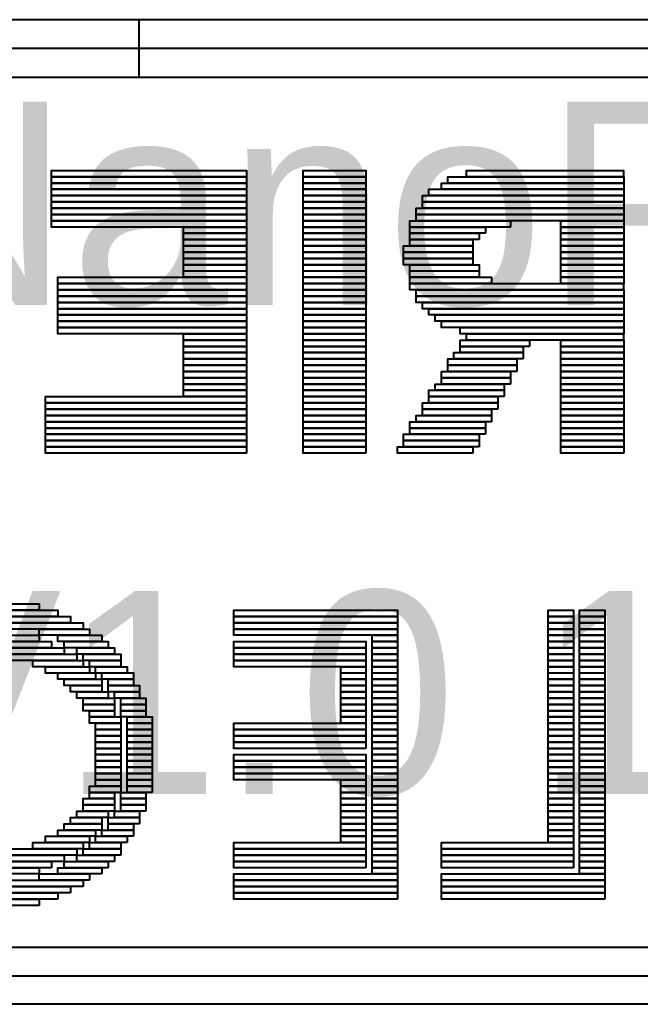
# Model space of a CAD drawing. Header units: millimetres. Extents: x -2.4 to 49.8, y -2.2 to 46.
# Drawn here: x 20.409 to 22.579, y 15.139 to 18.584 of the extents above; entities that cross this region are included whole.
import ezdxf

# ---------------------------------------------------------------- set-up
doc = ezdxf.new("R2010")
doc.units = ezdxf.units.MM
doc.header["$MEASUREMENT"] = 0
doc.layers.add('SILK-BOT', color=7, linetype='Continuous')
doc.layers.add('SILK-TOP', color=7, linetype='Continuous')

msp = doc.modelspace()

# ---------------------------------------------------------------- linework, layer by layer
at = {"layer": 'SILK-BOT'}
for p, q in [((27.8262, 18.5842), (13.8258, 18.5842)), ((20.826, 18.5842), (20.826, 18.3835)), ((27.8262, 18.4838), (13.8258, 18.4838)), ((13.8258, 18.3835), (27.8262, 18.3835)), ((18.828, 15.339), (32.128, 15.339)), ((18.828, 15.239), (32.128, 15.239)), ((32.128, 15.139), (18.828, 15.139))]:
    msp.add_line(p, q, dxfattribs=at)
for points in [[(21.202, 18.0345), (20.5207, 18.0345), (20.5207, 18.0565), (21.202, 18.0565), (21.202, 18.0345)], [(21.6197, 18.0345), (21.3999, 18.0345), (21.3999, 18.0565), (21.6197, 18.0565), (21.6197, 18.0345)], [(22.5207, 18.0345), (21.9712, 18.0345), (21.9712, 18.0565), (22.5207, 18.0565), (22.5207, 18.0345)], [(21.202, 18.0125), (20.5207, 18.0125), (20.5207, 18.0345), (21.202, 18.0345), (21.202, 18.0125)], [(21.6197, 18.0125), (21.3999, 18.0125), (21.3999, 18.0345), (21.6197, 18.0345), (21.6197, 18.0125)], [(22.5208, 18.0125), (21.9054, 18.0125), (21.9054, 18.0345), (22.5208, 18.0345), (22.5208, 18.0125)], [(21.202, 17.9906), (20.5207, 17.9906), (20.5207, 18.0126), (21.202, 18.0126), (21.202, 17.9906)], [(21.202, 17.9686), (20.5207, 17.9686), (20.5207, 17.9906), (21.202, 17.9906), (21.202, 17.9686)], [(21.6197, 17.9906), (21.3999, 17.9906), (21.3999, 18.0126), (21.6197, 18.0126), (21.6197, 17.9906)], [(21.6197, 17.9686), (21.3999, 17.9686), (21.3999, 17.9906), (21.6197, 17.9906), (21.6197, 17.9686)], [(22.5208, 17.9686), (21.8394, 17.9686), (21.8394, 17.9906), (22.5208, 17.9906), (22.5208, 17.9686)], [(22.5208, 17.9906), (21.8834, 17.9906), (21.8834, 18.0126), (22.5208, 18.0126), (22.5208, 17.9906)], [(21.202, 17.9466), (20.5207, 17.9466), (20.5207, 17.9686), (21.202, 17.9686), (21.202, 17.9466)], [(21.6197, 17.9466), (21.3999, 17.9466), (21.3999, 17.9686), (21.6197, 17.9686), (21.6197, 17.9466)], [(22.5208, 17.9466), (21.8176, 17.9466), (21.8176, 17.9686), (22.5208, 17.9686), (22.5208, 17.9466)], [(21.202, 17.9247), (20.5207, 17.9247), (20.5207, 17.9466), (21.202, 17.9466), (21.202, 17.9247)], [(21.202, 17.9026), (20.5207, 17.9026), (20.5207, 17.9247), (21.202, 17.9247), (21.202, 17.9026)], [(21.6197, 17.9247), (21.3999, 17.9247), (21.3999, 17.9466), (21.6197, 17.9466), (21.6197, 17.9247)], [(21.6197, 17.9026), (21.3999, 17.9026), (21.3999, 17.9247), (21.6197, 17.9247), (21.6197, 17.9026)], [(22.5208, 17.9026), (21.7955, 17.9026), (21.7955, 17.9247), (22.5208, 17.9247), (22.5208, 17.9026)], [(22.5208, 17.9247), (21.8176, 17.9247), (21.8176, 17.9466), (22.5208, 17.9466), (22.5208, 17.9247)], [(21.202, 17.8807), (20.5207, 17.8807), (20.5207, 17.9027), (21.202, 17.9027), (21.202, 17.8807)], [(21.202, 17.8587), (20.5207, 17.8587), (20.5207, 17.8807), (21.202, 17.8807), (21.202, 17.8587)], [(21.6197, 17.8807), (21.3999, 17.8807), (21.3999, 17.9027), (21.6197, 17.9027), (21.6197, 17.8807)], [(21.6197, 17.8587), (21.3999, 17.8587), (21.3999, 17.8807), (21.6197, 17.8807), (21.6197, 17.8587)], [(22.1252, 17.8587), (21.7735, 17.8587), (21.7735, 17.8807), (22.1252, 17.8807), (22.1252, 17.8587)], [(22.5208, 17.8807), (21.7955, 17.8807), (21.7955, 17.9027), (22.5208, 17.9027), (22.5208, 17.8807)], [(22.5208, 17.8587), (22.301, 17.8587), (22.301, 17.8807), (22.5208, 17.8807), (22.5208, 17.8587)], [(21.2021, 17.8367), (20.9823, 17.8367), (20.9823, 17.8587), (21.2021, 17.8587), (21.2021, 17.8367)], [(21.6197, 17.8367), (21.3999, 17.8367), (21.3999, 17.8587), (21.6197, 17.8587), (21.6197, 17.8367)], [(22.0371, 17.8367), (21.7734, 17.8367), (21.7734, 17.8587), (22.0371, 17.8587), (22.0371, 17.8367)], [(22.5208, 17.8367), (22.301, 17.8367), (22.301, 17.8587), (22.5208, 17.8587), (22.5208, 17.8367)], [(21.2021, 17.8147), (20.9823, 17.8147), (20.9823, 17.8367), (21.2021, 17.8367), (21.2021, 17.8147)], [(21.2021, 17.7929), (20.9823, 17.7929), (20.9823, 17.8148), (21.2021, 17.8148), (21.2021, 17.7929)], [(21.6197, 17.8147), (21.3999, 17.8147), (21.3999, 17.8367), (21.6197, 17.8367), (21.6197, 17.8147)], [(21.6197, 17.7929), (21.3999, 17.7929), (21.3999, 17.8148), (21.6197, 17.8148), (21.6197, 17.7929)], [(22.0153, 17.8147), (21.7735, 17.8147), (21.7735, 17.8367), (22.0153, 17.8367), (22.0153, 17.8147)], [(21.9933, 17.7929), (21.7735, 17.7929), (21.7735, 17.8148), (21.9933, 17.8148), (21.9933, 17.7929)], [(22.5208, 17.8147), (22.301, 17.8147), (22.301, 17.8367), (22.5208, 17.8367), (22.5208, 17.8147)], [(22.5208, 17.7929), (22.301, 17.7929), (22.301, 17.8148), (22.5208, 17.8148), (22.5208, 17.7929)], [(21.2021, 17.7708), (20.9823, 17.7708), (20.9823, 17.7929), (21.2021, 17.7929), (21.2021, 17.7708)], [(21.6197, 17.7708), (21.3999, 17.7708), (21.3999, 17.7929), (21.6197, 17.7929), (21.6197, 17.7708)], [(21.9933, 17.7708), (21.7515, 17.7708), (21.7515, 17.7929), (21.9933, 17.7929), (21.9933, 17.7708)], [(22.5208, 17.7708), (22.301, 17.7708), (22.301, 17.7929), (22.5208, 17.7929), (22.5208, 17.7708)], [(21.2021, 17.7488), (20.9823, 17.7488), (20.9823, 17.7708), (21.2021, 17.7708), (21.2021, 17.7488)], [(21.2021, 17.7268), (20.9823, 17.7268), (20.9823, 17.7488), (21.2021, 17.7488), (21.2021, 17.7268)], [(21.6197, 17.7488), (21.3999, 17.7488), (21.3999, 17.7708), (21.6197, 17.7708), (21.6197, 17.7488)], [(21.6197, 17.7268), (21.3999, 17.7268), (21.3999, 17.7488), (21.6197, 17.7488), (21.6197, 17.7268)], [(21.9933, 17.7488), (21.7515, 17.7488), (21.7515, 17.7708), (21.9933, 17.7708), (21.9933, 17.7488)], [(21.9933, 17.7268), (21.7515, 17.7268), (21.7515, 17.7488), (21.9933, 17.7488), (21.9933, 17.7268)], [(22.5208, 17.7488), (22.301, 17.7488), (22.301, 17.7708), (22.5208, 17.7708), (22.5208, 17.7488)], [(22.5208, 17.7268), (22.301, 17.7268), (22.301, 17.7488), (22.5208, 17.7488), (22.5208, 17.7268)], [(21.2021, 17.7048), (20.9823, 17.7048), (20.9823, 17.7268), (21.2021, 17.7268), (21.2021, 17.7048)], [(21.6197, 17.7048), (21.3999, 17.7048), (21.3999, 17.7268), (21.6197, 17.7268), (21.6197, 17.7048)], [(22.0153, 17.7048), (21.7735, 17.7048), (21.7735, 17.7268), (22.0153, 17.7268), (22.0153, 17.7048)], [(22.5208, 17.7048), (22.301, 17.7048), (22.301, 17.7268), (22.5208, 17.7268), (22.5208, 17.7048)], [(21.2021, 17.6609), (20.5427, 17.6609), (20.5427, 17.6829), (21.2021, 17.6829), (21.2021, 17.6609)], [(21.2021, 17.6829), (20.9823, 17.6829), (20.9823, 17.7049), (21.2021, 17.7049), (21.2021, 17.6829)], [(21.6197, 17.6829), (21.3999, 17.6829), (21.3999, 17.7049), (21.6197, 17.7049), (21.6197, 17.6829)], [(21.6197, 17.6609), (21.3999, 17.6609), (21.3999, 17.6829), (21.6197, 17.6829), (21.6197, 17.6609)], [(22.0592, 17.6609), (21.7734, 17.6609), (21.7734, 17.6829), (22.0592, 17.6829), (22.0592, 17.6609)], [(22.0153, 17.6829), (21.7735, 17.6829), (21.7735, 17.7049), (22.0153, 17.7049), (22.0153, 17.6829)], [(22.5208, 17.6829), (22.301, 17.6829), (22.301, 17.7049), (22.5208, 17.7049), (22.5208, 17.6829)], [(22.5208, 17.6609), (22.301, 17.6609), (22.301, 17.6829), (22.5208, 17.6829), (22.5208, 17.6609)], [(21.2021, 17.6389), (20.5427, 17.6389), (20.5427, 17.6609), (21.2021, 17.6609), (21.2021, 17.6389)], [(21.6197, 17.6389), (21.3999, 17.6389), (21.3999, 17.6609), (21.6197, 17.6609), (21.6197, 17.6389)], [(22.5207, 17.6389), (21.7735, 17.6389), (21.7735, 17.6609), (22.5207, 17.6609), (22.5207, 17.6389)], [(21.2021, 17.6169), (20.5427, 17.6169), (20.5427, 17.6389), (21.2021, 17.6389), (21.2021, 17.6169)], [(21.2021, 17.595), (20.5427, 17.595), (20.5427, 17.617), (21.2021, 17.617), (21.2021, 17.595)], [(21.6197, 17.6169), (21.3999, 17.6169), (21.3999, 17.6389), (21.6197, 17.6389), (21.6197, 17.6169)], [(21.6197, 17.595), (21.3999, 17.595), (21.3999, 17.617), (21.6197, 17.617), (21.6197, 17.595)], [(22.5208, 17.6169), (21.7955, 17.6169), (21.7955, 17.6389), (22.5208, 17.6389), (22.5208, 17.6169)], [(22.5208, 17.595), (21.7955, 17.595), (21.7955, 17.617), (22.5208, 17.617), (22.5208, 17.595)], [(21.2021, 17.573), (20.5427, 17.573), (20.5427, 17.595), (21.2021, 17.595), (21.2021, 17.573)], [(21.2021, 17.551), (20.5427, 17.551), (20.5427, 17.573), (21.2021, 17.573), (21.2021, 17.551)], [(21.6197, 17.573), (21.3999, 17.573), (21.3999, 17.595), (21.6197, 17.595), (21.6197, 17.573)], [(21.6197, 17.551), (21.3999, 17.551), (21.3999, 17.573), (21.6197, 17.573), (21.6197, 17.551)], [(22.5208, 17.573), (21.8176, 17.573), (21.8176, 17.595), (22.5208, 17.595), (22.5208, 17.573)], [(22.5208, 17.551), (21.8394, 17.551), (21.8394, 17.573), (22.5208, 17.573), (22.5208, 17.551)], [(21.2021, 17.529), (20.5427, 17.529), (20.5427, 17.551), (21.2021, 17.551), (21.2021, 17.529)], [(21.6197, 17.529), (21.3999, 17.529), (21.3999, 17.551), (21.6197, 17.551), (21.6197, 17.529)], [(22.5208, 17.529), (21.8614, 17.529), (21.8614, 17.551), (22.5208, 17.551), (22.5208, 17.529)], [(21.2021, 17.5071), (20.5427, 17.5071), (20.5427, 17.529), (21.2021, 17.529), (21.2021, 17.5071)], [(21.2021, 17.4851), (20.5427, 17.4851), (20.5427, 17.5072), (21.2021, 17.5072), (21.2021, 17.4851)], [(21.6197, 17.5071), (21.3999, 17.5071), (21.3999, 17.529), (21.6197, 17.529), (21.6197, 17.5071)], [(21.6197, 17.4851), (21.3999, 17.4851), (21.3999, 17.5072), (21.6197, 17.5072), (21.6197, 17.4851)], [(22.5208, 17.5071), (21.8834, 17.5071), (21.8834, 17.529), (22.5208, 17.529), (22.5208, 17.5071)], [(22.5208, 17.4851), (21.9494, 17.4851), (21.9494, 17.5072), (22.5208, 17.5072), (22.5208, 17.4851)], [(21.2021, 17.4631), (20.9823, 17.4631), (20.9823, 17.4851), (21.2021, 17.4851), (21.2021, 17.4631)], [(21.6197, 17.4631), (21.3999, 17.4631), (21.3999, 17.4851), (21.6197, 17.4851), (21.6197, 17.4631)], [(22.5207, 17.4631), (21.9712, 17.4631), (21.9712, 17.4851), (22.5207, 17.4851), (22.5207, 17.4631)], [(21.2021, 17.4411), (20.9823, 17.4411), (20.9823, 17.4631), (21.2021, 17.4631), (21.2021, 17.4411)], [(21.2021, 17.4191), (20.9823, 17.4191), (20.9823, 17.4411), (21.2021, 17.4411), (21.2021, 17.4191)], [(21.6197, 17.4411), (21.3999, 17.4411), (21.3999, 17.4631), (21.6197, 17.4631), (21.6197, 17.4411)], [(21.6197, 17.4191), (21.3999, 17.4191), (21.3999, 17.4411), (21.6197, 17.4411), (21.6197, 17.4191)], [(22.1911, 17.4411), (21.9493, 17.4411), (21.9493, 17.4631), (22.1911, 17.4631), (22.1911, 17.4411)], [(22.1691, 17.4191), (21.9493, 17.4191), (21.9493, 17.4411), (22.1691, 17.4411), (22.1691, 17.4191)], [(22.5208, 17.4411), (22.301, 17.4411), (22.301, 17.4631), (22.5208, 17.4631), (22.5208, 17.4411)], [(22.5208, 17.4191), (22.301, 17.4191), (22.301, 17.4411), (22.5208, 17.4411), (22.5208, 17.4191)], [(21.2021, 17.3971), (20.9823, 17.3971), (20.9823, 17.4191), (21.2021, 17.4191), (21.2021, 17.3971)], [(21.6197, 17.3971), (21.3999, 17.3971), (21.3999, 17.4191), (21.6197, 17.4191), (21.6197, 17.3971)], [(22.169, 17.3971), (21.9274, 17.3971), (21.9274, 17.4191), (22.169, 17.4191), (22.169, 17.3971)], [(22.5208, 17.3971), (22.301, 17.3971), (22.301, 17.4191), (22.5208, 17.4191), (22.5208, 17.3971)], [(21.2021, 17.3753), (20.9823, 17.3753), (20.9823, 17.3972), (21.2021, 17.3972), (21.2021, 17.3753)], [(21.2021, 17.3532), (20.9823, 17.3532), (20.9823, 17.3753), (21.2021, 17.3753), (21.2021, 17.3532)], [(21.6197, 17.3753), (21.3999, 17.3753), (21.3999, 17.3972), (21.6197, 17.3972), (21.6197, 17.3753)], [(21.6197, 17.3532), (21.3999, 17.3532), (21.3999, 17.3753), (21.6197, 17.3753), (21.6197, 17.3532)], [(22.1472, 17.3753), (21.9054, 17.3753), (21.9054, 17.3972), (22.1472, 17.3972), (22.1472, 17.3753)], [(22.1472, 17.3532), (21.9054, 17.3532), (21.9054, 17.3753), (22.1472, 17.3753), (22.1472, 17.3532)], [(22.5208, 17.3753), (22.301, 17.3753), (22.301, 17.3972), (22.5208, 17.3972), (22.5208, 17.3753)], [(22.5208, 17.3532), (22.301, 17.3532), (22.301, 17.3753), (22.5208, 17.3753), (22.5208, 17.3532)], [(21.2021, 17.3312), (20.9823, 17.3312), (20.9823, 17.3532), (21.2021, 17.3532), (21.2021, 17.3312)], [(21.2021, 17.3092), (20.9823, 17.3092), (20.9823, 17.3312), (21.2021, 17.3312), (21.2021, 17.3092)], [(21.6197, 17.3312), (21.3999, 17.3312), (21.3999, 17.3532), (21.6197, 17.3532), (21.6197, 17.3312)], [(21.6197, 17.3092), (21.3999, 17.3092), (21.3999, 17.3312), (21.6197, 17.3312), (21.6197, 17.3092)], [(22.1252, 17.3312), (21.8834, 17.3312), (21.8834, 17.3532), (22.1252, 17.3532), (22.1252, 17.3312)], [(22.1252, 17.3092), (21.8834, 17.3092), (21.8834, 17.3312), (22.1252, 17.3312), (22.1252, 17.3092)], [(22.5208, 17.3312), (22.301, 17.3312), (22.301, 17.3532), (22.5208, 17.3532), (22.5208, 17.3312)], [(22.5208, 17.3092), (22.301, 17.3092), (22.301, 17.3312), (22.5208, 17.3312), (22.5208, 17.3092)], [(21.2021, 17.2873), (20.9823, 17.2873), (20.9823, 17.3093), (21.2021, 17.3093), (21.2021, 17.2873)], [(21.6197, 17.2873), (21.3999, 17.2873), (21.3999, 17.3093), (21.6197, 17.3093), (21.6197, 17.2873)], [(22.1032, 17.2873), (21.8614, 17.2873), (21.8614, 17.3093), (22.1032, 17.3093), (22.1032, 17.2873)], [(22.5208, 17.2873), (22.301, 17.2873), (22.301, 17.3093), (22.5208, 17.3093), (22.5208, 17.2873)], [(21.202, 17.2433), (20.4987, 17.2433), (20.4987, 17.2653), (21.202, 17.2653), (21.202, 17.2433)], [(21.2021, 17.2653), (20.9823, 17.2653), (20.9823, 17.2873), (21.2021, 17.2873), (21.2021, 17.2653)], [(21.6197, 17.2653), (21.3999, 17.2653), (21.3999, 17.2873), (21.6197, 17.2873), (21.6197, 17.2653)], [(21.6197, 17.2433), (21.3999, 17.2433), (21.3999, 17.2653), (21.6197, 17.2653), (21.6197, 17.2433)], [(22.1032, 17.2653), (21.8394, 17.2653), (21.8394, 17.2873), (22.1032, 17.2873), (22.1032, 17.2653)], [(22.0812, 17.2433), (21.8394, 17.2433), (21.8394, 17.2653), (22.0812, 17.2653), (22.0812, 17.2433)], [(22.5208, 17.2653), (22.301, 17.2653), (22.301, 17.2873), (22.5208, 17.2873), (22.5208, 17.2653)], [(22.5208, 17.2433), (22.301, 17.2433), (22.301, 17.2653), (22.5208, 17.2653), (22.5208, 17.2433)], [(21.202, 17.2214), (20.4987, 17.2214), (20.4987, 17.2433), (21.202, 17.2433), (21.202, 17.2214)], [(21.6197, 17.2214), (21.3999, 17.2214), (21.3999, 17.2433), (21.6197, 17.2433), (21.6197, 17.2214)], [(22.0812, 17.2214), (21.8174, 17.2214), (21.8174, 17.2433), (22.0812, 17.2433), (22.0812, 17.2214)], [(22.5208, 17.2214), (22.301, 17.2214), (22.301, 17.2433), (22.5208, 17.2433), (22.5208, 17.2214)], [(21.202, 17.1993), (20.4987, 17.1993), (20.4987, 17.2214), (21.202, 17.2214), (21.202, 17.1993)], [(21.202, 17.1774), (20.4987, 17.1774), (20.4987, 17.1994), (21.202, 17.1994), (21.202, 17.1774)], [(21.6197, 17.1993), (21.3999, 17.1993), (21.3999, 17.2214), (21.6197, 17.2214), (21.6197, 17.1993)], [(21.6197, 17.1774), (21.3999, 17.1774), (21.3999, 17.1994), (21.6197, 17.1994), (21.6197, 17.1774)], [(22.0592, 17.1774), (21.7954, 17.1774), (21.7954, 17.1994), (22.0592, 17.1994), (22.0592, 17.1774)], [(22.0592, 17.1993), (21.8174, 17.1993), (21.8174, 17.2214), (22.0592, 17.2214), (22.0592, 17.1993)], [(22.5208, 17.1993), (22.301, 17.1993), (22.301, 17.2214), (22.5208, 17.2214), (22.5208, 17.1993)], [(22.5208, 17.1774), (22.301, 17.1774), (22.301, 17.1994), (22.5208, 17.1994), (22.5208, 17.1774)], [(21.202, 17.1554), (20.4987, 17.1554), (20.4987, 17.1774), (21.202, 17.1774), (21.202, 17.1554)], [(21.6197, 17.1554), (21.3999, 17.1554), (21.3999, 17.1774), (21.6197, 17.1774), (21.6197, 17.1554)], [(22.0371, 17.1554), (21.7734, 17.1554), (21.7734, 17.1774), (22.0371, 17.1774), (22.0371, 17.1554)], [(22.5208, 17.1554), (22.301, 17.1554), (22.301, 17.1774), (22.5208, 17.1774), (22.5208, 17.1554)], [(21.202, 17.1334), (20.4987, 17.1334), (20.4987, 17.1554), (21.202, 17.1554), (21.202, 17.1334)], [(21.202, 17.1114), (20.4987, 17.1114), (20.4987, 17.1334), (21.202, 17.1334), (21.202, 17.1114)], [(21.6197, 17.1334), (21.3999, 17.1334), (21.3999, 17.1554), (21.6197, 17.1554), (21.6197, 17.1334)], [(21.6197, 17.1114), (21.3999, 17.1114), (21.3999, 17.1334), (21.6197, 17.1334), (21.6197, 17.1114)], [(22.0153, 17.1114), (21.7515, 17.1114), (21.7515, 17.1334), (22.0153, 17.1334), (22.0153, 17.1114)], [(22.0371, 17.1334), (21.7734, 17.1334), (21.7734, 17.1554), (22.0371, 17.1554), (22.0371, 17.1334)], [(22.5208, 17.1334), (22.301, 17.1334), (22.301, 17.1554), (22.5208, 17.1554), (22.5208, 17.1334)], [(22.5208, 17.1114), (22.301, 17.1114), (22.301, 17.1334), (22.5208, 17.1334), (22.5208, 17.1114)], [(21.202, 17.0894), (20.4987, 17.0894), (20.4987, 17.1114), (21.202, 17.1114), (21.202, 17.0894)], [(21.202, 17.0675), (20.4987, 17.0675), (20.4987, 17.0896), (21.202, 17.0896), (21.202, 17.0675)], [(21.6197, 17.0894), (21.3999, 17.0894), (21.3999, 17.1114), (21.6197, 17.1114), (21.6197, 17.0894)], [(21.6197, 17.0675), (21.3999, 17.0675), (21.3999, 17.0896), (21.6197, 17.0896), (21.6197, 17.0675)], [(21.9932, 17.0675), (21.7296, 17.0675), (21.7296, 17.0896), (21.9932, 17.0896), (21.9932, 17.0675)], [(22.0153, 17.0894), (21.7515, 17.0894), (21.7515, 17.1114), (22.0153, 17.1114), (22.0153, 17.0894)], [(22.5208, 17.0894), (22.301, 17.0894), (22.301, 17.1114), (22.5208, 17.1114), (22.5208, 17.0894)], [(22.5208, 17.0675), (22.301, 17.0675), (22.301, 17.0896), (22.5208, 17.0896), (22.5208, 17.0675)], [(20.4768, 16.5181), (20.2131, 16.5181), (20.2131, 16.54), (20.4768, 16.54), (20.4768, 16.5181)], [(20.5427, 16.496), (20.1471, 16.496), (20.1471, 16.5181), (20.5427, 16.5181), (20.5427, 16.496)], [(21.7296, 16.496), (21.1581, 16.496), (21.1581, 16.5181), (21.7296, 16.5181), (21.7296, 16.496)], [(22.3448, 16.496), (22.257, 16.496), (22.257, 16.5181), (22.3448, 16.5181), (22.3448, 16.496)], [(22.4548, 16.496), (22.3668, 16.496), (22.3668, 16.5181), (22.4548, 16.5181), (22.4548, 16.496)], [(20.6306, 16.4521), (20.0592, 16.4521), (20.0592, 16.4741), (20.6306, 16.4741), (20.6306, 16.4521)], [(20.5866, 16.4741), (20.1032, 16.4741), (20.1032, 16.4961), (20.5866, 16.4961), (20.5866, 16.4741)], [(21.7296, 16.4741), (21.1581, 16.4741), (21.1581, 16.4961), (21.7296, 16.4961), (21.7296, 16.4741)], [(21.7296, 16.4521), (21.1581, 16.4521), (21.1581, 16.4741), (21.7296, 16.4741), (21.7296, 16.4521)], [(22.3448, 16.4741), (22.257, 16.4741), (22.257, 16.4961), (22.3448, 16.4961), (22.3448, 16.4741)], [(22.3448, 16.4521), (22.257, 16.4521), (22.257, 16.4741), (22.3448, 16.4741), (22.3448, 16.4521)], [(22.4548, 16.4741), (22.3668, 16.4741), (22.3668, 16.4961), (22.4548, 16.4961), (22.4548, 16.4741)], [(22.4548, 16.4521), (22.3668, 16.4521), (22.3668, 16.4741), (22.4548, 16.4741), (22.4548, 16.4521)], [(20.6526, 16.4301), (20.4768, 16.4301), (20.4768, 16.4521), (20.6526, 16.4521), (20.6526, 16.4301)], [(21.7296, 16.4301), (21.1581, 16.4301), (21.1581, 16.4521), (21.7296, 16.4521), (21.7296, 16.4301)], [(22.3448, 16.4301), (22.257, 16.4301), (22.257, 16.4521), (22.3448, 16.4521), (22.3448, 16.4301)], [(22.4548, 16.4301), (22.3668, 16.4301), (22.3668, 16.4521), (22.4548, 16.4521), (22.4548, 16.4301)], [(20.5207, 16.3863), (20.169, 16.3863), (20.169, 16.4082), (20.5207, 16.4082), (20.5207, 16.3863)], [(20.4769, 16.4081), (20.2352, 16.4081), (20.2352, 16.4301), (20.4769, 16.4301), (20.4769, 16.4081)], [(20.6966, 16.4081), (20.5428, 16.4081), (20.5428, 16.4301), (20.6966, 16.4301), (20.6966, 16.4081)], [(20.7186, 16.3863), (20.5646, 16.3863), (20.5646, 16.4082), (20.7186, 16.4082), (20.7186, 16.3863)], [(21.6197, 16.3863), (21.1581, 16.3863), (21.1581, 16.4082), (21.6197, 16.4082), (21.6197, 16.3863)], [(21.7296, 16.4081), (21.6416, 16.4081), (21.6416, 16.4301), (21.7296, 16.4301), (21.7296, 16.4081)], [(21.7296, 16.3863), (21.6416, 16.3863), (21.6416, 16.4082), (21.7296, 16.4082), (21.7296, 16.3863)], [(22.3448, 16.4081), (22.257, 16.4081), (22.257, 16.4301), (22.3448, 16.4301), (22.3448, 16.4081)], [(22.3448, 16.3863), (22.257, 16.3863), (22.257, 16.4082), (22.3448, 16.4082), (22.3448, 16.3863)], [(22.4548, 16.4081), (22.3668, 16.4081), (22.3668, 16.4301), (22.4548, 16.4301), (22.4548, 16.4081)], [(22.4548, 16.3863), (22.3668, 16.3863), (22.3668, 16.4082), (22.4548, 16.4082), (22.4548, 16.3863)], [(20.5646, 16.3642), (20.1252, 16.3642), (20.1252, 16.3863), (20.5646, 16.3863), (20.5646, 16.3642)], [(20.7405, 16.3642), (20.6087, 16.3642), (20.6087, 16.3863), (20.7405, 16.3863), (20.7405, 16.3642)], [(21.6197, 16.3642), (21.1581, 16.3642), (21.1581, 16.3863), (21.6197, 16.3863), (21.6197, 16.3642)], [(21.7296, 16.3642), (21.6416, 16.3642), (21.6416, 16.3863), (21.7296, 16.3863), (21.7296, 16.3642)], [(22.3448, 16.3642), (22.257, 16.3642), (22.257, 16.3863), (22.3448, 16.3863), (22.3448, 16.3642)], [(22.4548, 16.3642), (22.3668, 16.3642), (22.3668, 16.3863), (22.4548, 16.3863), (22.4548, 16.3642)], [(20.6088, 16.3422), (20.1032, 16.3422), (20.1032, 16.3642), (20.6088, 16.3642), (20.6088, 16.3422)], [(20.6306, 16.3202), (20.4547, 16.3202), (20.4547, 16.3422), (20.6306, 16.3422), (20.6306, 16.3202)], [(20.7625, 16.3422), (20.6307, 16.3422), (20.6307, 16.3642), (20.7625, 16.3642), (20.7625, 16.3422)], [(20.7624, 16.3202), (20.6526, 16.3202), (20.6526, 16.3422), (20.7624, 16.3422), (20.7624, 16.3202)], [(21.6197, 16.3422), (21.1581, 16.3422), (21.1581, 16.3642), (21.6197, 16.3642), (21.6197, 16.3422)], [(21.6197, 16.3202), (21.1581, 16.3202), (21.1581, 16.3422), (21.6197, 16.3422), (21.6197, 16.3202)], [(21.7296, 16.3422), (21.6416, 16.3422), (21.6416, 16.3642), (21.7296, 16.3642), (21.7296, 16.3422)], [(21.7296, 16.3202), (21.6416, 16.3202), (21.6416, 16.3422), (21.7296, 16.3422), (21.7296, 16.3202)], [(22.3448, 16.3422), (22.257, 16.3422), (22.257, 16.3642), (22.3448, 16.3642), (22.3448, 16.3422)], [(22.3448, 16.3202), (22.257, 16.3202), (22.257, 16.3422), (22.3448, 16.3422), (22.3448, 16.3202)], [(22.4548, 16.3422), (22.3668, 16.3422), (22.3668, 16.3642), (22.4548, 16.3642), (22.4548, 16.3422)], [(22.4548, 16.3202), (22.3668, 16.3202), (22.3668, 16.3422), (22.4548, 16.3422), (22.4548, 16.3202)], [(20.6526, 16.2982), (20.4988, 16.2982), (20.4988, 16.3202), (20.6526, 16.3202), (20.6526, 16.2982)], [(20.6746, 16.2763), (20.5426, 16.2763), (20.5426, 16.2983), (20.6746, 16.2983), (20.6746, 16.2763)], [(20.7845, 16.2982), (20.6746, 16.2982), (20.6746, 16.3202), (20.7845, 16.3202), (20.7845, 16.2982)], [(20.8064, 16.2763), (20.6966, 16.2763), (20.6966, 16.2983), (20.8064, 16.2983), (20.8064, 16.2763)], [(21.6196, 16.2982), (21.5318, 16.2982), (21.5318, 16.3202), (21.6196, 16.3202), (21.6196, 16.2982)], [(21.6196, 16.2763), (21.5318, 16.2763), (21.5318, 16.2983), (21.6196, 16.2983), (21.6196, 16.2763)], [(21.7296, 16.2982), (21.6416, 16.2982), (21.6416, 16.3202), (21.7296, 16.3202), (21.7296, 16.2982)], [(21.7296, 16.2763), (21.6416, 16.2763), (21.6416, 16.2983), (21.7296, 16.2983), (21.7296, 16.2763)], [(22.3448, 16.2982), (22.257, 16.2982), (22.257, 16.3202), (22.3448, 16.3202), (22.3448, 16.2982)], [(22.3448, 16.2763), (22.257, 16.2763), (22.257, 16.2983), (22.3448, 16.2983), (22.3448, 16.2763)], [(22.4548, 16.2982), (22.3668, 16.2982), (22.3668, 16.3202), (22.4548, 16.3202), (22.4548, 16.2982)], [(22.4548, 16.2763), (22.3668, 16.2763), (22.3668, 16.2983), (22.4548, 16.2983), (22.4548, 16.2763)], [(20.6966, 16.2543), (20.5646, 16.2543), (20.5646, 16.2763), (20.6966, 16.2763), (20.6966, 16.2543)], [(20.8066, 16.2543), (20.7186, 16.2543), (20.7186, 16.2763), (20.8066, 16.2763), (20.8066, 16.2543)], [(21.6196, 16.2543), (21.5318, 16.2543), (21.5318, 16.2763), (21.6196, 16.2763), (21.6196, 16.2543)], [(21.7296, 16.2543), (21.6416, 16.2543), (21.6416, 16.2763), (21.7296, 16.2763), (21.7296, 16.2543)], [(22.3448, 16.2543), (22.257, 16.2543), (22.257, 16.2763), (22.3448, 16.2763), (22.3448, 16.2543)], [(22.4548, 16.2543), (22.3668, 16.2543), (22.3668, 16.2763), (22.4548, 16.2763), (22.4548, 16.2543)], [(20.6966, 16.2324), (20.5867, 16.2324), (20.5867, 16.2543), (20.6966, 16.2543), (20.6966, 16.2324)], [(20.7185, 16.2103), (20.6086, 16.2103), (20.6086, 16.2324), (20.7185, 16.2324), (20.7185, 16.2103)], [(20.8284, 16.2324), (20.7186, 16.2324), (20.7186, 16.2543), (20.8284, 16.2543), (20.8284, 16.2324)], [(20.8285, 16.2103), (20.7405, 16.2103), (20.7405, 16.2324), (20.8285, 16.2324), (20.8285, 16.2103)], [(21.6196, 16.2324), (21.5318, 16.2324), (21.5318, 16.2543), (21.6196, 16.2543), (21.6196, 16.2324)], [(21.6196, 16.2103), (21.5318, 16.2103), (21.5318, 16.2324), (21.6196, 16.2324), (21.6196, 16.2103)], [(21.7296, 16.2324), (21.6416, 16.2324), (21.6416, 16.2543), (21.7296, 16.2543), (21.7296, 16.2324)], [(21.7296, 16.2103), (21.6416, 16.2103), (21.6416, 16.2324), (21.7296, 16.2324), (21.7296, 16.2103)], [(22.3448, 16.2324), (22.257, 16.2324), (22.257, 16.2543), (22.3448, 16.2543), (22.3448, 16.2324)], [(22.3448, 16.2103), (22.257, 16.2103), (22.257, 16.2324), (22.3448, 16.2324), (22.3448, 16.2103)], [(22.4548, 16.2324), (22.3668, 16.2324), (22.3668, 16.2543), (22.4548, 16.2543), (22.4548, 16.2324)], [(22.4548, 16.2103), (22.3668, 16.2103), (22.3668, 16.2324), (22.4548, 16.2324), (22.4548, 16.2103)], [(20.7405, 16.1884), (20.6307, 16.1884), (20.6307, 16.2104), (20.7405, 16.2104), (20.7405, 16.1884)], [(20.8504, 16.1884), (20.7624, 16.1884), (20.7624, 16.2104), (20.8504, 16.2104), (20.8504, 16.1884)], [(21.6196, 16.1884), (21.5318, 16.1884), (21.5318, 16.2104), (21.6196, 16.2104), (21.6196, 16.1884)], [(21.7296, 16.1884), (21.6416, 16.1884), (21.6416, 16.2104), (21.7296, 16.2104), (21.7296, 16.1884)], [(22.3448, 16.1884), (22.257, 16.1884), (22.257, 16.2104), (22.3448, 16.2104), (22.3448, 16.1884)], [(22.4548, 16.1884), (22.3668, 16.1884), (22.3668, 16.2104), (22.4548, 16.2104), (22.4548, 16.1884)], [(20.7405, 16.1664), (20.6307, 16.1664), (20.6307, 16.1884), (20.7405, 16.1884), (20.7405, 16.1664)], [(20.7404, 16.1444), (20.6526, 16.1444), (20.6526, 16.1664), (20.7404, 16.1664), (20.7404, 16.1444)], [(20.8504, 16.1664), (20.7624, 16.1664), (20.7624, 16.1884), (20.8504, 16.1884), (20.8504, 16.1664)], [(20.8504, 16.1444), (20.7624, 16.1444), (20.7624, 16.1664), (20.8504, 16.1664), (20.8504, 16.1444)], [(21.6196, 16.1664), (21.5318, 16.1664), (21.5318, 16.1884), (21.6196, 16.1884), (21.6196, 16.1664)], [(21.6196, 16.1444), (21.5318, 16.1444), (21.5318, 16.1664), (21.6196, 16.1664), (21.6196, 16.1444)], [(21.7296, 16.1664), (21.6416, 16.1664), (21.6416, 16.1884), (21.7296, 16.1884), (21.7296, 16.1664)], [(21.7296, 16.1444), (21.6416, 16.1444), (21.6416, 16.1664), (21.7296, 16.1664), (21.7296, 16.1444)], [(22.3448, 16.1664), (22.257, 16.1664), (22.257, 16.1884), (22.3448, 16.1884), (22.3448, 16.1664)], [(22.3448, 16.1444), (22.257, 16.1444), (22.257, 16.1664), (22.3448, 16.1664), (22.3448, 16.1444)], [(22.4548, 16.1664), (22.3668, 16.1664), (22.3668, 16.1884), (22.4548, 16.1884), (22.4548, 16.1664)], [(22.4548, 16.1444), (22.3668, 16.1444), (22.3668, 16.1664), (22.4548, 16.1664), (22.4548, 16.1444)], [(20.7624, 16.1224), (20.6526, 16.1224), (20.6526, 16.1444), (20.7624, 16.1444), (20.7624, 16.1224)], [(20.8724, 16.1224), (20.7846, 16.1224), (20.7846, 16.1444), (20.8724, 16.1444), (20.8724, 16.1224)], [(21.6196, 16.1224), (21.5318, 16.1224), (21.5318, 16.1444), (21.6196, 16.1444), (21.6196, 16.1224)], [(21.7296, 16.1224), (21.6416, 16.1224), (21.6416, 16.1444), (21.7296, 16.1444), (21.7296, 16.1224)], [(22.3448, 16.1224), (22.257, 16.1224), (22.257, 16.1444), (22.3448, 16.1444), (22.3448, 16.1224)], [(22.4548, 16.1224), (22.3668, 16.1224), (22.3668, 16.1444), (22.4548, 16.1444), (22.4548, 16.1224)], [(20.7624, 16.1004), (20.6746, 16.1004), (20.6746, 16.1224), (20.7624, 16.1224), (20.7624, 16.1004)], [(20.7624, 16.0785), (20.6746, 16.0785), (20.6746, 16.1006), (20.7624, 16.1006), (20.7624, 16.0785)], [(20.8724, 16.1004), (20.7846, 16.1004), (20.7846, 16.1224), (20.8724, 16.1224), (20.8724, 16.1004)], [(20.8724, 16.0785), (20.7846, 16.0785), (20.7846, 16.1006), (20.8724, 16.1006), (20.8724, 16.0785)], [(21.6197, 16.1004), (21.1581, 16.1004), (21.1581, 16.1224), (21.6197, 16.1224), (21.6197, 16.1004)], [(21.6197, 16.0785), (21.1581, 16.0785), (21.1581, 16.1006), (21.6197, 16.1006), (21.6197, 16.0785)], [(21.7296, 16.1004), (21.6416, 16.1004), (21.6416, 16.1224), (21.7296, 16.1224), (21.7296, 16.1004)], [(21.7296, 16.0785), (21.6416, 16.0785), (21.6416, 16.1006), (21.7296, 16.1006), (21.7296, 16.0785)], [(22.3448, 16.1004), (22.257, 16.1004), (22.257, 16.1224), (22.3448, 16.1224), (22.3448, 16.1004)], [(22.3448, 16.0785), (22.257, 16.0785), (22.257, 16.1006), (22.3448, 16.1006), (22.3448, 16.0785)], [(22.4548, 16.1004), (22.3668, 16.1004), (22.3668, 16.1224), (22.4548, 16.1224), (22.4548, 16.1004)], [(22.4548, 16.0785), (22.3668, 16.0785), (22.3668, 16.1006), (22.4548, 16.1006), (22.4548, 16.0785)], [(20.7624, 16.0565), (20.6746, 16.0565), (20.6746, 16.0785), (20.7624, 16.0785), (20.7624, 16.0565)], [(20.7624, 16.0345), (20.6746, 16.0345), (20.6746, 16.0565), (20.7624, 16.0565), (20.7624, 16.0345)], [(20.8724, 16.0565), (20.7846, 16.0565), (20.7846, 16.0785), (20.8724, 16.0785), (20.8724, 16.0565)], [(20.8724, 16.0345), (20.7846, 16.0345), (20.7846, 16.0565), (20.8724, 16.0565), (20.8724, 16.0345)], [(21.6197, 16.0565), (21.1581, 16.0565), (21.1581, 16.0785), (21.6197, 16.0785), (21.6197, 16.0565)], [(21.6197, 16.0345), (21.1581, 16.0345), (21.1581, 16.0565), (21.6197, 16.0565), (21.6197, 16.0345)], [(21.7296, 16.0565), (21.6416, 16.0565), (21.6416, 16.0785), (21.7296, 16.0785), (21.7296, 16.0565)], [(21.7296, 16.0345), (21.6416, 16.0345), (21.6416, 16.0565), (21.7296, 16.0565), (21.7296, 16.0345)], [(22.3448, 16.0565), (22.257, 16.0565), (22.257, 16.0785), (22.3448, 16.0785), (22.3448, 16.0565)], [(22.3448, 16.0345), (22.257, 16.0345), (22.257, 16.0565), (22.3448, 16.0565), (22.3448, 16.0345)], [(22.4548, 16.0565), (22.3668, 16.0565), (22.3668, 16.0785), (22.4548, 16.0785), (22.4548, 16.0565)], [(22.4548, 16.0345), (22.3668, 16.0345), (22.3668, 16.0565), (22.4548, 16.0565), (22.4548, 16.0345)], [(20.7624, 16.0125), (20.6746, 16.0125), (20.6746, 16.0345), (20.7624, 16.0345), (20.7624, 16.0125)], [(20.8724, 16.0125), (20.7846, 16.0125), (20.7846, 16.0345), (20.8724, 16.0345), (20.8724, 16.0125)], [(21.7296, 16.0125), (21.6416, 16.0125), (21.6416, 16.0345), (21.7296, 16.0345), (21.7296, 16.0125)], [(22.3448, 16.0125), (22.257, 16.0125), (22.257, 16.0345), (22.3448, 16.0345), (22.3448, 16.0125)], [(22.4548, 16.0125), (22.3668, 16.0125), (22.3668, 16.0345), (22.4548, 16.0345), (22.4548, 16.0125)], [(20.7624, 15.9905), (20.6746, 15.9905), (20.6746, 16.0125), (20.7624, 16.0125), (20.7624, 15.9905)], [(20.7624, 15.9687), (20.6746, 15.9687), (20.6746, 15.9906), (20.7624, 15.9906), (20.7624, 15.9687)], [(20.8724, 15.9905), (20.7846, 15.9905), (20.7846, 16.0125), (20.8724, 16.0125), (20.8724, 15.9905)], [(20.8724, 15.9687), (20.7846, 15.9687), (20.7846, 15.9906), (20.8724, 15.9906), (20.8724, 15.9687)], [(21.6197, 15.9905), (21.1581, 15.9905), (21.1581, 16.0125), (21.6197, 16.0125), (21.6197, 15.9905)], [(21.6197, 15.9687), (21.1581, 15.9687), (21.1581, 15.9906), (21.6197, 15.9906), (21.6197, 15.9687)], [(21.7296, 15.9905), (21.6416, 15.9905), (21.6416, 16.0125), (21.7296, 16.0125), (21.7296, 15.9905)], [(21.7296, 15.9687), (21.6416, 15.9687), (21.6416, 15.9906), (21.7296, 15.9906), (21.7296, 15.9687)], [(22.3448, 15.9905), (22.257, 15.9905), (22.257, 16.0125), (22.3448, 16.0125), (22.3448, 15.9905)], [(22.3448, 15.9687), (22.257, 15.9687), (22.257, 15.9906), (22.3448, 15.9906), (22.3448, 15.9687)], [(22.4548, 15.9905), (22.3668, 15.9905), (22.3668, 16.0125), (22.4548, 16.0125), (22.4548, 15.9905)], [(22.4548, 15.9687), (22.3668, 15.9687), (22.3668, 15.9906), (22.4548, 15.9906), (22.4548, 15.9687)], [(20.7624, 15.9467), (20.6746, 15.9467), (20.6746, 15.9687), (20.7624, 15.9687), (20.7624, 15.9467)], [(20.8724, 15.9467), (20.7846, 15.9467), (20.7846, 15.9687), (20.8724, 15.9687), (20.8724, 15.9467)], [(21.6197, 15.9467), (21.1581, 15.9467), (21.1581, 15.9687), (21.6197, 15.9687), (21.6197, 15.9467)], [(21.7296, 15.9467), (21.6416, 15.9467), (21.6416, 15.9687), (21.7296, 15.9687), (21.7296, 15.9467)], [(22.3448, 15.9467), (22.257, 15.9467), (22.257, 15.9687), (22.3448, 15.9687), (22.3448, 15.9467)], [(22.4548, 15.9467), (22.3668, 15.9467), (22.3668, 15.9687), (22.4548, 15.9687), (22.4548, 15.9467)], [(20.7624, 15.9246), (20.6746, 15.9246), (20.6746, 15.9467), (20.7624, 15.9467), (20.7624, 15.9246)], [(20.7624, 15.9026), (20.6746, 15.9026), (20.6746, 15.9246), (20.7624, 15.9246), (20.7624, 15.9026)], [(20.8724, 15.9246), (20.7846, 15.9246), (20.7846, 15.9467), (20.8724, 15.9467), (20.8724, 15.9246)], [(20.8724, 15.9026), (20.7846, 15.9026), (20.7846, 15.9246), (20.8724, 15.9246), (20.8724, 15.9026)], [(21.6197, 15.9246), (21.1581, 15.9246), (21.1581, 15.9467), (21.6197, 15.9467), (21.6197, 15.9246)], [(21.6196, 15.9026), (21.5318, 15.9026), (21.5318, 15.9246), (21.6196, 15.9246), (21.6196, 15.9026)], [(21.7296, 15.9246), (21.6416, 15.9246), (21.6416, 15.9467), (21.7296, 15.9467), (21.7296, 15.9246)], [(21.7296, 15.9026), (21.6416, 15.9026), (21.6416, 15.9246), (21.7296, 15.9246), (21.7296, 15.9026)], [(22.3448, 15.9246), (22.257, 15.9246), (22.257, 15.9467), (22.3448, 15.9467), (22.3448, 15.9246)], [(22.3448, 15.9026), (22.257, 15.9026), (22.257, 15.9246), (22.3448, 15.9246), (22.3448, 15.9026)], [(22.4548, 15.9246), (22.3668, 15.9246), (22.3668, 15.9467), (22.4548, 15.9467), (22.4548, 15.9246)], [(22.4548, 15.9026), (22.3668, 15.9026), (22.3668, 15.9246), (22.4548, 15.9246), (22.4548, 15.9026)], [(20.7624, 15.8807), (20.6526, 15.8807), (20.6526, 15.9027), (20.7624, 15.9027), (20.7624, 15.8807)], [(20.8724, 15.8807), (20.7846, 15.8807), (20.7846, 15.9027), (20.8724, 15.9027), (20.8724, 15.8807)], [(21.6196, 15.8807), (21.5318, 15.8807), (21.5318, 15.9027), (21.6196, 15.9027), (21.6196, 15.8807)], [(21.7296, 15.8807), (21.6416, 15.8807), (21.6416, 15.9027), (21.7296, 15.9027), (21.7296, 15.8807)], [(22.3448, 15.8807), (22.257, 15.8807), (22.257, 15.9027), (22.3448, 15.9027), (22.3448, 15.8807)], [(22.4548, 15.8807), (22.3668, 15.8807), (22.3668, 15.9027), (22.4548, 15.9027), (22.4548, 15.8807)], [(20.7405, 15.8367), (20.6307, 15.8367), (20.6307, 15.8587), (20.7405, 15.8587), (20.7405, 15.8367)], [(20.7404, 15.8587), (20.6526, 15.8587), (20.6526, 15.8807), (20.7404, 15.8807), (20.7404, 15.8587)], [(20.8504, 15.8587), (20.7624, 15.8587), (20.7624, 15.8807), (20.8504, 15.8807), (20.8504, 15.8587)], [(20.8504, 15.8367), (20.7624, 15.8367), (20.7624, 15.8587), (20.8504, 15.8587), (20.8504, 15.8367)], [(21.6196, 15.8587), (21.5318, 15.8587), (21.5318, 15.8807), (21.6196, 15.8807), (21.6196, 15.8587)], [(21.6196, 15.8367), (21.5318, 15.8367), (21.5318, 15.8587), (21.6196, 15.8587), (21.6196, 15.8367)], [(21.7296, 15.8587), (21.6416, 15.8587), (21.6416, 15.8807), (21.7296, 15.8807), (21.7296, 15.8587)], [(21.7296, 15.8367), (21.6416, 15.8367), (21.6416, 15.8587), (21.7296, 15.8587), (21.7296, 15.8367)], [(22.3448, 15.8587), (22.257, 15.8587), (22.257, 15.8807), (22.3448, 15.8807), (22.3448, 15.8587)], [(22.3448, 15.8367), (22.257, 15.8367), (22.257, 15.8587), (22.3448, 15.8587), (22.3448, 15.8367)], [(22.4548, 15.8587), (22.3668, 15.8587), (22.3668, 15.8807), (22.4548, 15.8807), (22.4548, 15.8587)], [(22.4548, 15.8367), (22.3668, 15.8367), (22.3668, 15.8587), (22.4548, 15.8587), (22.4548, 15.8367)], [(20.7185, 15.7928), (20.6086, 15.7928), (20.6086, 15.8149), (20.7185, 15.8149), (20.7185, 15.7928)], [(20.7405, 15.8148), (20.6307, 15.8148), (20.6307, 15.8367), (20.7405, 15.8367), (20.7405, 15.8148)], [(20.8285, 15.7928), (20.7405, 15.7928), (20.7405, 15.8149), (20.8285, 15.8149), (20.8285, 15.7928)], [(20.8504, 15.8148), (20.7624, 15.8148), (20.7624, 15.8367), (20.8504, 15.8367), (20.8504, 15.8148)], [(21.6196, 15.8148), (21.5318, 15.8148), (21.5318, 15.8367), (21.6196, 15.8367), (21.6196, 15.8148)], [(21.6196, 15.7928), (21.5318, 15.7928), (21.5318, 15.8149), (21.6196, 15.8149), (21.6196, 15.7928)], [(21.7296, 15.8148), (21.6416, 15.8148), (21.6416, 15.8367), (21.7296, 15.8367), (21.7296, 15.8148)], [(21.7296, 15.7928), (21.6416, 15.7928), (21.6416, 15.8149), (21.7296, 15.8149), (21.7296, 15.7928)], [(22.3448, 15.8148), (22.257, 15.8148), (22.257, 15.8367), (22.3448, 15.8367), (22.3448, 15.8148)], [(22.3448, 15.7928), (22.257, 15.7928), (22.257, 15.8149), (22.3448, 15.8149), (22.3448, 15.7928)], [(22.4548, 15.8148), (22.3668, 15.8148), (22.3668, 15.8367), (22.4548, 15.8367), (22.4548, 15.8148)], [(22.4548, 15.7928), (22.3668, 15.7928), (22.3668, 15.8149), (22.4548, 15.8149), (22.4548, 15.7928)], [(20.6966, 15.7708), (20.5867, 15.7708), (20.5867, 15.7928), (20.6966, 15.7928), (20.6966, 15.7708)], [(20.8284, 15.7708), (20.7186, 15.7708), (20.7186, 15.7928), (20.8284, 15.7928), (20.8284, 15.7708)], [(21.6196, 15.7708), (21.5318, 15.7708), (21.5318, 15.7928), (21.6196, 15.7928), (21.6196, 15.7708)], [(21.7296, 15.7708), (21.6416, 15.7708), (21.6416, 15.7928), (21.7296, 15.7928), (21.7296, 15.7708)], [(22.3448, 15.7708), (22.257, 15.7708), (22.257, 15.7928), (22.3448, 15.7928), (22.3448, 15.7708)], [(22.4548, 15.7708), (22.3668, 15.7708), (22.3668, 15.7928), (22.4548, 15.7928), (22.4548, 15.7708)], [(20.6746, 15.7268), (20.5426, 15.7268), (20.5426, 15.7488), (20.6746, 15.7488), (20.6746, 15.7268)], [(20.6966, 15.7488), (20.5646, 15.7488), (20.5646, 15.7708), (20.6966, 15.7708), (20.6966, 15.7488)], [(20.8064, 15.7268), (20.6966, 15.7268), (20.6966, 15.7488), (20.8064, 15.7488), (20.8064, 15.7268)], [(20.8066, 15.7488), (20.7186, 15.7488), (20.7186, 15.7708), (20.8066, 15.7708), (20.8066, 15.7488)], [(21.6196, 15.7488), (21.5318, 15.7488), (21.5318, 15.7708), (21.6196, 15.7708), (21.6196, 15.7488)], [(21.6196, 15.7268), (21.5318, 15.7268), (21.5318, 15.7488), (21.6196, 15.7488), (21.6196, 15.7268)], [(21.7296, 15.7488), (21.6416, 15.7488), (21.6416, 15.7708), (21.7296, 15.7708), (21.7296, 15.7488)], [(21.7296, 15.7268), (21.6416, 15.7268), (21.6416, 15.7488), (21.7296, 15.7488), (21.7296, 15.7268)], [(22.3448, 15.7488), (22.257, 15.7488), (22.257, 15.7708), (22.3448, 15.7708), (22.3448, 15.7488)], [(22.3448, 15.7268), (22.257, 15.7268), (22.257, 15.7488), (22.3448, 15.7488), (22.3448, 15.7268)], [(22.4548, 15.7488), (22.3668, 15.7488), (22.3668, 15.7708), (22.4548, 15.7708), (22.4548, 15.7488)], [(22.4548, 15.7268), (22.3668, 15.7268), (22.3668, 15.7488), (22.4548, 15.7488), (22.4548, 15.7268)], [(20.6526, 15.7048), (20.4988, 15.7048), (20.4988, 15.7268), (20.6526, 15.7268), (20.6526, 15.7048)], [(20.7845, 15.7048), (20.6746, 15.7048), (20.6746, 15.7268), (20.7845, 15.7268), (20.7845, 15.7048)], [(21.6196, 15.7048), (21.5318, 15.7048), (21.5318, 15.7268), (21.6196, 15.7268), (21.6196, 15.7048)], [(21.7296, 15.7048), (21.6416, 15.7048), (21.6416, 15.7268), (21.7296, 15.7268), (21.7296, 15.7048)], [(22.3448, 15.7048), (22.257, 15.7048), (22.257, 15.7268), (22.3448, 15.7268), (22.3448, 15.7048)], [(22.4548, 15.7048), (22.3668, 15.7048), (22.3668, 15.7268), (22.4548, 15.7268), (22.4548, 15.7048)], [(20.6088, 15.6609), (20.1032, 15.6609), (20.1032, 15.683), (20.6088, 15.683), (20.6088, 15.6609)], [(20.6306, 15.683), (20.4547, 15.683), (20.4547, 15.7049), (20.6306, 15.7049), (20.6306, 15.683)], [(20.7625, 15.6609), (20.6307, 15.6609), (20.6307, 15.683), (20.7625, 15.683), (20.7625, 15.6609)], [(20.7624, 15.683), (20.6526, 15.683), (20.6526, 15.7049), (20.7624, 15.7049), (20.7624, 15.683)], [(21.6197, 15.683), (21.1581, 15.683), (21.1581, 15.7049), (21.6197, 15.7049), (21.6197, 15.683)], [(21.6197, 15.6609), (21.1581, 15.6609), (21.1581, 15.683), (21.6197, 15.683), (21.6197, 15.6609)], [(21.7296, 15.683), (21.6416, 15.683), (21.6416, 15.7049), (21.7296, 15.7049), (21.7296, 15.683)], [(21.7296, 15.6609), (21.6416, 15.6609), (21.6416, 15.683), (21.7296, 15.683), (21.7296, 15.6609)], [(22.3448, 15.683), (21.8833, 15.683), (21.8833, 15.7049), (22.3448, 15.7049), (22.3448, 15.683)], [(22.3448, 15.6609), (21.8833, 15.6609), (21.8833, 15.683), (22.3448, 15.683), (22.3448, 15.6609)], [(22.4548, 15.683), (22.3668, 15.683), (22.3668, 15.7049), (22.4548, 15.7049), (22.4548, 15.683)], [(22.4548, 15.6609), (22.3668, 15.6609), (22.3668, 15.683), (22.4548, 15.683), (22.4548, 15.6609)], [(20.5646, 15.6389), (20.1252, 15.6389), (20.1252, 15.6609), (20.5646, 15.6609), (20.5646, 15.6389)], [(20.7405, 15.6389), (20.6087, 15.6389), (20.6087, 15.6609), (20.7405, 15.6609), (20.7405, 15.6389)], [(21.6197, 15.6389), (21.1581, 15.6389), (21.1581, 15.6609), (21.6197, 15.6609), (21.6197, 15.6389)], [(21.7296, 15.6389), (21.6416, 15.6389), (21.6416, 15.6609), (21.7296, 15.6609), (21.7296, 15.6389)], [(22.3448, 15.6389), (21.8833, 15.6389), (21.8833, 15.6609), (22.3448, 15.6609), (22.3448, 15.6389)], [(22.4548, 15.6389), (22.3668, 15.6389), (22.3668, 15.6609), (22.4548, 15.6609), (22.4548, 15.6389)], [(20.5207, 15.6169), (20.169, 15.6169), (20.169, 15.6389), (20.5207, 15.6389), (20.5207, 15.6169)], [(20.4769, 15.595), (20.2352, 15.595), (20.2352, 15.617), (20.4769, 15.617), (20.4769, 15.595)], [(20.6966, 15.595), (20.5428, 15.595), (20.5428, 15.617), (20.6966, 15.617), (20.6966, 15.595)], [(20.7186, 15.6169), (20.5646, 15.6169), (20.5646, 15.6389), (20.7186, 15.6389), (20.7186, 15.6169)], [(21.6197, 15.6169), (21.1581, 15.6169), (21.1581, 15.6389), (21.6197, 15.6389), (21.6197, 15.6169)], [(21.7296, 15.6169), (21.6416, 15.6169), (21.6416, 15.6389), (21.7296, 15.6389), (21.7296, 15.6169)], [(21.7296, 15.595), (21.6416, 15.595), (21.6416, 15.617), (21.7296, 15.617), (21.7296, 15.595)], [(22.3448, 15.6169), (21.8833, 15.6169), (21.8833, 15.6389), (22.3448, 15.6389), (22.3448, 15.6169)], [(22.4548, 15.6169), (22.3668, 15.6169), (22.3668, 15.6389), (22.4548, 15.6389), (22.4548, 15.6169)], [(22.4548, 15.595), (22.3668, 15.595), (22.3668, 15.617), (22.4548, 15.617), (22.4548, 15.595)], [(20.6306, 15.551), (20.0592, 15.551), (20.0592, 15.573), (20.6306, 15.573), (20.6306, 15.551)], [(20.6526, 15.573), (20.4768, 15.573), (20.4768, 15.595), (20.6526, 15.595), (20.6526, 15.573)], [(21.7296, 15.573), (21.1581, 15.573), (21.1581, 15.595), (21.7296, 15.595), (21.7296, 15.573)], [(21.7296, 15.551), (21.1581, 15.551), (21.1581, 15.573), (21.7296, 15.573), (21.7296, 15.551)], [(22.4548, 15.573), (21.8834, 15.573), (21.8834, 15.595), (22.4548, 15.595), (22.4548, 15.573)], [(22.4548, 15.551), (21.8834, 15.551), (21.8834, 15.573), (22.4548, 15.573), (22.4548, 15.551)], [(20.5866, 15.5291), (20.1032, 15.5291), (20.1032, 15.551), (20.5866, 15.551), (20.5866, 15.5291)], [(21.7296, 15.5291), (21.1581, 15.5291), (21.1581, 15.551), (21.7296, 15.551), (21.7296, 15.5291)], [(22.4548, 15.5291), (21.8834, 15.5291), (21.8834, 15.551), (22.4548, 15.551), (22.4548, 15.5291)], [(20.5427, 15.507), (20.1471, 15.507), (20.1471, 15.5291), (20.5427, 15.5291), (20.5427, 15.507)], [(20.4768, 15.4851), (20.2131, 15.4851), (20.2131, 15.5071), (20.4768, 15.5071), (20.4768, 15.4851)], [(21.7296, 15.507), (21.1581, 15.507), (21.1581, 15.5291), (21.7296, 15.5291), (21.7296, 15.507)], [(22.4548, 15.507), (21.8834, 15.507), (21.8834, 15.5291), (22.4548, 15.5291), (22.4548, 15.507)]]:
    msp.add_lwpolyline(points, dxfattribs=at)

# ---------------------------------------------------------------- texts
at = {"layer": 'SILK-TOP', "char_height": 0.7112, "attachment_point": 7, "line_spacing_factor": 0.963855}
for s, insert, width in [('\\fArial;NanoPi NEO Core', (19.8679, 17.576), 8.645793), ('\\fArial;V1.0 1705', (19.8933, 15.8643), 5.154058)]:
    msp.add_mtext(s, dxfattribs=dict(at, insert=insert, width=width))

doc.saveas('drawing.dxf')
